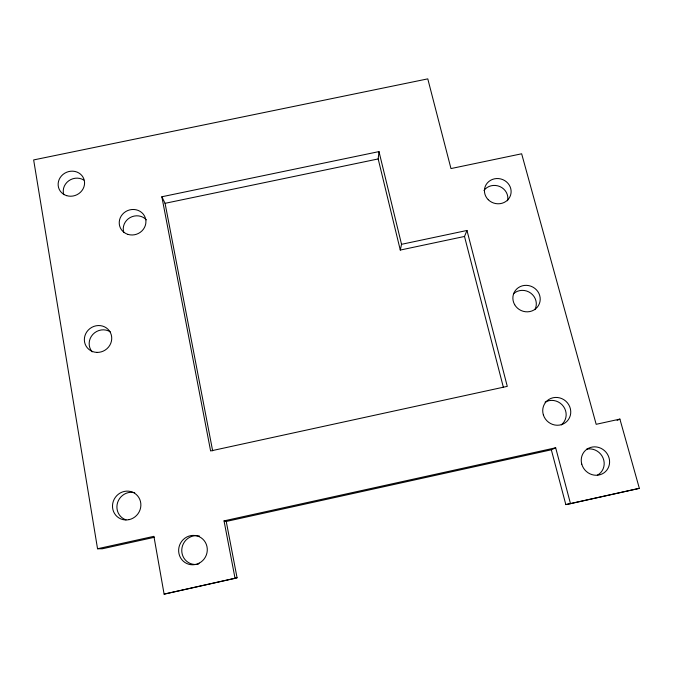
<?xml version="1.0" encoding="UTF-8"?>
<svg xmlns="http://www.w3.org/2000/svg" width="673" height="673" viewBox="0 0 673 673"><rect width="100%" height="100%" fill="white"/><g stroke="black" fill="none" stroke-linecap="round" stroke-linejoin="round"><path stroke-width="1.01" d="M400.284 250.062L378.184 158.937L378.992 151.602L161.857 196.768L210.615 450.952L507.282 386.361L466.978 230.469L401.537 244.316L400.284 250.062L464.505 236.459L466.978 230.469M97.543 548.756L153.907 536.331L164.111 594.133L235.054 578.343L224.033 520.877L226.237 521.457L551.33 449.791L555.671 447.789L570.502 503.673L639.35 488.346L619.9 419.094L596.177 424.31L521.651 153.789L450.977 168.57L427.784 78.867L33.65 159.93L97.543 548.756L102.288 548.781L154.445 537.281M617.116 420.373L619.9 419.094M235.054 578.343L237.064 577.77L226.237 521.457M164.111 594.133L237.064 577.77M551.33 449.791L565.825 504.59L639.35 488.346M224.033 520.877L555.671 447.789M161.857 196.768L165.07 203.322L378.184 158.937M565.825 504.59L570.502 503.673M464.505 236.459L503.421 387.505M378.992 151.602L401.537 244.316M165.07 203.322L212.651 450.826M63.775 194.64A13.132 12.164 -23.6 0 1 68.696 180.835A13.132 12.164 -23.6 0 1 83.797 180.061M123.84 232.58A13.216 12.425 -22.3 0 1 130.066 217.606A13.216 12.425 -22.3 0 1 146.377 219.861M92.209 351.87A13.653 12.955 -34.7 0 1 92.756 334.506A13.653 12.955 -34.7 0 1 110.355 331.89M126.019 519.876A14.335 13.704 -55.7 0 1 117.607 502.546A14.335 13.704 -55.7 0 1 134.726 492.695M198.409 564.159A14.486 13.956 -66.3 0 1 181.769 549.875A14.486 13.956 -66.3 0 1 199.57 536.112M483.963 190.459A13.157 12.358 15.7 0 1 499.913 186.581A13.157 12.358 15.7 0 1 507.577 200.773M513.491 293.739A13.544 12.88 26.1 0 1 530.778 293.15A13.544 12.88 26.1 0 1 534.909 309.63M545.071 402.168A14.024 13.376 40.6 0 1 563.528 406.517A14.024 13.376 40.6 0 1 561.24 424.907M586.587 449.185A14.301 13.536 46.2 0 1 603.092 458.086A14.301 13.536 46.2 0 1 597.355 475.188M581.758 464.109A14.596 13.796 45.9 0 0 605.557 471.554A14.596 13.796 45.9 0 0 598.945 447.511A14.596 13.796 45.9 0 0 581.758 464.109M199.183 563.15A14.789 14.242 -66 0 0 201.034 537.719A14.789 14.242 -66 0 0 178.673 549.412A14.789 14.242 -66 0 0 199.183 563.15M129.149 519.623A14.629 13.973 -55.4 0 0 137.57 495.816A14.629 13.973 -55.4 0 0 113.358 501.175A14.629 13.973 -55.4 0 0 129.149 519.623M96.769 352.391A13.923 13.191 -34.4 0 0 110.498 332.773A13.923 13.191 -34.4 0 0 86.884 331.755A13.923 13.191 -34.4 0 0 96.769 352.391M128.03 234.406A13.468 12.644 -22.2 0 0 145.721 219.448A13.468 12.644 -22.2 0 0 123.983 212.828A13.468 12.644 -22.2 0 0 128.03 234.406M66.677 195.658A13.384 12.375 -23.5 0 0 84.403 180.961A13.384 12.375 -23.5 0 0 62.968 174.467A13.384 12.375 -23.5 0 0 66.677 195.658M488.253 199.713A13.41 12.577 15.5 0 0 510.639 194.951A13.41 12.577 15.5 0 0 494.436 178.833A13.41 12.577 15.5 0 0 488.253 199.713M514.677 304.709A13.805 13.115 25.9 0 0 538.366 305.702A13.805 13.115 25.9 0 0 526.589 285.352A13.805 13.115 25.9 0 0 514.677 304.709M543.363 414.888A14.301 13.628 40.3 0 0 567.078 421.214A14.301 13.628 40.3 0 0 559.768 397.911A14.301 13.628 40.3 0 0 543.363 414.888"/></g></svg>
